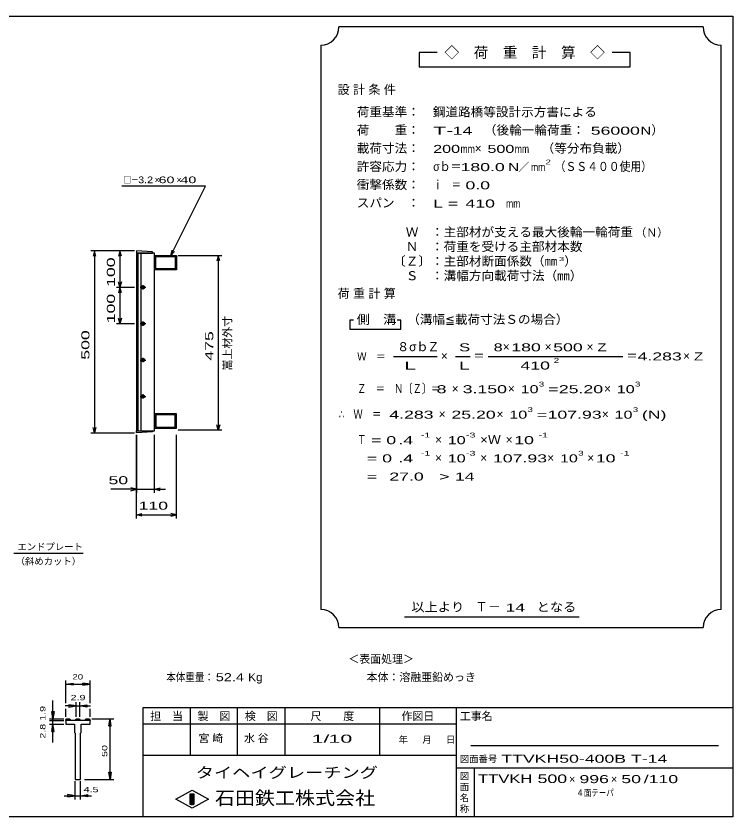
# Model space of a CAD drawing. Units: millimetres, scale not verified. Extents: x -1820 to 1736, y -1282 to 1048.
# Drawn here: x -232 to 1736, y -1152 to 1048 of the extents above; entities that cross this region are included whole.
import ezdxf
from ezdxf.enums import TextEntityAlignment as Align

# ---------------------------------------------------------------- set-up
doc = ezdxf.new("R2010")
doc.units = ezdxf.units.MM
doc.header["$LTSCALE"] = 10
for name, color, linetype, lineweight in [('0_2', 150, 'Continuous', 25), ('16', 3, 'Continuous', 25), ('22', 2, 'Continuous', 25), ('32', 4, 'Continuous', 25)]:
    doc.layers.add(name, color=color, linetype=linetype, lineweight=lineweight)
doc.styles.add('ベクトル', font='')
doc.styles.get('ベクトル').set_extended_font_data('ベクトル')

msp = doc.modelspace()

# ---------------------------------------------------------------- linework, layer by layer
at = {"layer": '0_2'}
for p, q in [((-1724, 1048.5), (1736, 1048.5)), ((1736, 1048.5), (1736, -1151.5)), ((1736, -851.5), (116, -851.5)), ((116, -851.5), (116, -1151.5)), ((246, -851.5), (246, -981.5)), ((376, -981.5), (376, -851.5)), ((506, -851.5), (506, -981.5)), ((766, -981.5), (766, -851.5)), ((976, -851.5), (976, -1151.5)), ((976, -896.5), (116, -896.5)), ((1696, -956.5), (1016, -956.5)), ((116, -981.5), (976, -981.5)), ((976, -1016.5), (1736, -1016.5)), ((1026, -1151.5), (1026, -1016.5)), ((206, -1102.5), (251, -1077.5)), ((251, -1077.5), (296, -1102.5)), ((246, -1087.5), (256, -1087.5)), ((246, -1117.5), (246, -1087.5)), ((246, -1087.5), (248, -1087.5)), ((248, -1087.5), (248, -1117.5)), ((250, -1117.5), (250, -1087.5)), ((250, -1087.5), (252, -1087.5)), ((252, -1087.5), (252, -1117.5)), ((254, -1117.5), (254, -1087.5)), ((254, -1087.5), (256, -1087.5)), ((256, -1087.5), (256, -1117.5)), ((256, -1087.5), (256, -1117.5)), ((251, -1127.5), (206, -1102.5)), ((256, -1117.5), (246, -1117.5)), ((248, -1117.5), (250, -1117.5)), ((296, -1102.5), (251, -1127.5)), ((252, -1117.5), (254, -1117.5)), ((1736, -1151.5), (-1724, -1151.5))]:
    msp.add_line(p, q, dxfattribs=at)
at = {"layer": '16'}
for p, q in [((142, 400.5), (98, 403.5)), ((98, 403.5), (98, 397.5)), ((98, 397.5), (142, 397.5)), ((98, 397.5), (98, -90.5)), ((148, 397.5), (98, 397.5)), ((99.5, 397.5), (99.5, -90.5)), ((102.5, -90.5), (102.5, 397.5)), ((110, 397.5), (110, -90.5)), ((142, 397.5), (142, 400.5)), ((148, -90.5), (148, 397.5)), ((148, 391), (208, 391)), ((148, 351), (148, 391)), ((151.2, 387.8), (204.8, 387.8)), ((151.2, 354.2), (151.2, 387.8)), ((204.8, 387.8), (204.8, 354.2)), ((208, 391), (208, 351)), ((204.8, 354.2), (151.2, 354.2)), ((208, 351), (148, 351)), ((116, 309.5), (116, 297.5)), ((108, 303.5), (124, 303.5)), ((118, 306.5), (114, 306.5)), ((114, 300.5), (118, 300.5)), ((108, 203.5), (124, 203.5)), ((118, 206.5), (114, 206.5)), ((114, 200.5), (118, 200.5)), ((116, 209.5), (116, 197.5)), ((108, 103.5), (124, 103.5)), ((118, 106.5), (114, 106.5)), ((114, 100.5), (118, 100.5)), ((116, 109.5), (116, 97.5)), ((108, 3.5), (124, 3.5)), ((118, 6.5), (114, 6.5)), ((114, 0.5), (118, 0.5)), ((116, 9.5), (116, -2.5)), ((208, -44), (148, -44)), ((148, -44), (148, -84)), ((208, -84), (208, -44)), ((204.8, -47.2), (151.2, -47.2)), ((151.2, -47.2), (151.2, -80.8)), ((204.8, -80.8), (204.8, -47.2)), ((148, -84), (208, -84)), ((151.2, -80.8), (204.8, -80.8)), ((98, -90.5), (142, -90.5)), ((98, -96.5), (98, -90.5)), ((98, -90.5), (148, -90.5)), ((142, -93.5), (98, -96.5)), ((142, -90.5), (142, -93.5))]:
    msp.add_line(p, q, dxfattribs=at)
for centre, radius, start, end in [((114, 303.5), 3, 90, 270), ((116, 303.5), 4, 46.6, 133.4), ((116, 303.5), 4, 226.6, 313.4), ((118, 303.5), 3, 270, 90), ((114, 203.5), 3, 90, 270), ((116, 203.5), 4, 46.6, 133.4), ((116, 203.5), 4, 226.6, 313.4), ((118, 203.5), 3, 270, 90), ((114, 103.5), 3, 90, 270), ((116, 103.5), 4, 46.6, 133.4), ((116, 103.5), 4, 226.6, 313.4), ((118, 103.5), 3, 270, 90), ((114, 3.5), 3, 90, 270), ((116, 3.5), 4, 46.6, 133.4), ((116, 3.5), 4, 226.6, 313.4), ((118, 3.5), 3, 270, 90)]:
    msp.add_arc(centre, radius, start, end, dxfattribs=at)
at = {"layer": '22', "color": 4}
for p, q in [((1654, 1018.5), (654, 1018.5)), ((604, 968.5), (604, -581.5)), ((1704, -581.5), (1704, 968.5)), ((924, 948.5), (874, 948.5)), ((874, 948.5), (874, 908.5)), ((1454, 948.5), (1404, 948.5)), ((1454, 908.5), (1454, 948.5)), ((874, 908.5), (1454, 908.5)), ((288, 581), (58, 581)), ((193, 391), (288, 581)), ((93, 403.5), (-27, 403.5)), ((-17, 403.5), (-21, 388.5)), ((-13, 388.5), (-17, 403.5)), ((-17, 403.5), (-17, -96.5)), ((93, 403.5), (43, 403.5)), ((53, 403.5), (49, 388.5)), ((57, 388.5), (53, 403.5)), ((53, 403.5), (53, 303.5)), ((193, 391), (196, 405.6)), ((193, 391), (203, 402)), ((213, 391), (333, 391)), ((323, 391), (319, 376)), ((327, 376), (323, 391)), ((323, 391), (323, -89)), ((53, 303.5), (49, 318.5)), ((57, 318.5), (53, 303.5)), ((43, 303.5), (93, 303.5)), ((53, 303.5), (49, 288.5)), ((57, 288.5), (53, 303.5)), ((53, 303.5), (53, 203.5)), ((43, 203.5), (93, 203.5)), ((53, 203.5), (49, 218.5)), ((57, 218.5), (53, 203.5)), ((694, 213.5), (684, 213.5)), ((684, 213.5), (684, 188.5)), ((824, 213.5), (814, 213.5)), ((824, 188.5), (824, 213.5)), ((684, 188.5), (824, 188.5)), ((804, 113.5), (924, 113.5)), ((974, 113.5), (1014, 113.5)), ((1064, 113.5), (1434, 113.5)), ((-17, -96.5), (-21, -81.5)), ((-13, -81.5), (-17, -96.5)), ((323, -89), (319, -74)), ((327, -74), (323, -89)), ((-27, -96.5), (93, -96.5)), ((98, -101.5), (98, -261.5)), ((98, -331.5), (98, -101.5)), ((148, -261.5), (148, -101.5)), ((208, -331.5), (208, -101.5)), ((333, -89), (213, -89)), ((98, -251.5), (28, -251.5)), ((98, -251.5), (83, -247.5)), ((83, -255.5), (98, -251.5)), ((98, -251.5), (148, -251.5)), ((148, -251.5), (163, -247.5)), ((163, -255.5), (148, -251.5)), ((148, -251.5), (178, -251.5)), ((98, -321.5), (113, -317.5)), ((113, -325.5), (98, -321.5)), ((98, -321.5), (208, -321.5)), ((208, -321.5), (193, -317.5)), ((193, -325.5), (208, -321.5)), ((-238.5, -426.9), (-48.5, -426.9)), ((834, -601.5), (1314, -601.5)), ((654, -631.5), (1654, -631.5))]:
    msp.add_line(p, q, dxfattribs=at)
for centre, start, end in [((604, 1018.5), 270, 0), ((1704, 1018.5), 180, 270), ((604, -631.5), 0, 90), ((1704, -631.5), 90, 180)]:
    msp.add_arc(centre, 50, start, end, dxfattribs=at)
at = {"layer": '32'}
for p, q in [((-96, -838.5), (-96, -776.5)), ((-96, -786.5), (-76, -783.5)), ((-76, -789.5), (-96, -786.5)), ((-96, -786.5), (-29.33, -786.5)), ((-76, -789.5), (-76, -783.5)), ((-29.33, -786.5), (-49.33, -783.5)), ((-49.33, -789.5), (-49.33, -783.5)), ((-49.33, -789.5), (-29.33, -786.5)), ((-29.33, -838.5), (-29.33, -776.5)), ((-131, -881.5), (-131, -831.5)), ((-67.5, -846.5), (-97.5, -846.5)), ((-96, -876.5), (-96, -854.5)), ((-67.5, -846.5), (-87.5, -843.5)), ((-87.5, -843.5), (-87.5, -849.5)), ((-87.5, -849.5), (-67.5, -846.5)), ((-67.5, -876.5), (-67.5, -836.5)), ((-67.5, -846.5), (-57.83, -846.5)), ((-57.83, -836.5), (-57.83, -876.5)), ((-57.83, -846.5), (-37.83, -843.5)), ((-37.83, -849.5), (-57.83, -846.5)), ((-57.83, -846.5), (-27.83, -846.5)), ((-37.83, -843.5), (-37.83, -849.5)), ((-29.33, -876.5), (-29.33, -854.5)), ((-131, -881.5), (-134, -861.5)), ((-134, -861.5), (-128, -861.5)), ((-128, -861.5), (-131, -881.5)), ((-141, -881.5), (-101, -881.5)), ((-141, -886.5), (-101, -886.5)), ((-141, -896.5), (-101, -896.5)), ((-134, -916.5), (-131, -896.5)), ((-131, -896.5), (-131, -881.5)), ((-128, -916.5), (-131, -896.5)), ((-131, -946.5), (-131, -896.5)), ((-96, -886.5), (-94.33, -881.5)), ((-96, -886.5), (-96, -896.5)), ((-29.33, -886.5), (-96, -886.5)), ((-96, -896.5), (-71.83, -896.5)), ((-94.33, -881.5), (-84.67, -881.5)), ((-84.67, -881.5), (-83, -886.5)), ((-71.83, -896.5), (-71.83, -919.83)), ((-69.17, -886.5), (-67.5, -881.5)), ((-67.5, -881.5), (-57.83, -881.5)), ((-57.83, -881.5), (-56.17, -886.5)), ((-53.5, -919.83), (-53.5, -896.5)), ((-53.5, -896.5), (-29.33, -896.5)), ((-42.33, -886.5), (-40.67, -881.5)), ((-40.67, -881.5), (-31, -881.5)), ((-31, -881.5), (-29.33, -886.5)), ((-29.33, -896.5), (-29.33, -886.5)), ((-24.33, -881.5), (35.67, -881.5)), ((22.67, -901.5), (25.67, -881.5)), ((22.67, -901.5), (28.67, -901.5)), ((28.67, -901.5), (25.67, -881.5)), ((25.67, -1048.17), (25.67, -881.5)), ((-134, -916.5), (-128, -916.5)), ((-71.83, -919.83), (-70.17, -921.5)), ((-70.17, -921.5), (-70.17, -1048.17)), ((-55.17, -921.5), (-53.5, -919.83)), ((-55.17, -1048.17), (-55.17, -921.5)), ((25.67, -1048.17), (22.67, -1028.17)), ((22.67, -1028.17), (28.67, -1028.17)), ((28.67, -1028.17), (25.67, -1048.17)), ((-70.17, -1048.17), (-55.17, -1048.17)), ((-70.17, -1103.17), (-70.17, -1053.17)), ((-55.17, -1103.17), (-55.17, -1053.17)), ((-44.33, -1048.17), (35.67, -1048.17)), ((-100.17, -1093.17), (-70.17, -1093.17)), ((-70.17, -1093.17), (-90.17, -1090.17)), ((-90.17, -1096.17), (-90.17, -1090.17)), ((-90.17, -1096.17), (-70.17, -1093.17)), ((-70.17, -1093.17), (-55.17, -1093.17)), ((-55.17, -1093.17), (-35.17, -1090.17)), ((-35.17, -1096.17), (-55.17, -1093.17)), ((-55.17, -1093.17), (-25.17, -1093.17)), ((-35.17, -1096.17), (-35.17, -1090.17))]:
    msp.add_line(p, q, dxfattribs=at)
msp.add_circle((-131, -886.5), 1, dxfattribs=at)

# ---------------------------------------------------------------- texts
at = {"layer": '0_2', "style": 'ベクトル'}
for s, height, p in [('担\u3000当', 21.99, (136, -874.5)), ('製\u3000図', 21.99, (266, -874.5)), ('検\u3000図', 21.99, (396, -874.5)), ('尺\u3000\u3000度', 21.99, (576, -874.5)), ('作図日', 21.99, (826, -874.5)), ('工事名', 21.99, (986, -874.5)), ('年', 18.33, (818, -939)), ('月', 18.33, (883, -939)), ('日', 18.33, (948, -939)), ('図面番号', 18.33, (986, -992)), ('図', 18.33, (986, -1039)), ('面', 18.33, (986, -1069)), ('名', 18.33, (986, -1099)), ('称', 18.33, (986, -1129))]:
    msp.add_text(s, height=height, dxfattribs=at).set_placement(p, align=Align.MIDDLE_LEFT)
at = {"layer": '0_2', "color": 222, "style": 'ベクトル'}
for s, height, width, p in [('タイヘイグレーチング', 29.33, 1.25, (261, -1029.5)), ('石田鉄工株式会社', 36.66, 1.1, (313.5, -1099.5))]:
    msp.add_text(s, height=height, dxfattribs=dict(at, width=width)).set_placement(p, align=Align.MIDDLE_LEFT)
at = {"layer": '22', "style": 'ベクトル'}
for s, height, p in [('◇\u3000荷\u3000重\u3000計\u3000算\u3000◇', 29.33, (944, 948.5)), ('）', 24.19, (1512, 735)), ('×', 24.19, (1027, 685)), ('／', 21.99, (1146.5, 633.5)), ('×', 18.33, (148, 598.5)), ('×', 18.33, (208, 598.5)), ('（Ｎ）', 21.99, (1468, 453.5)), ('）', 24.19, (1273, 375)), ('σｂ', 24.19, (847, 140)), ('８', 24.19, (814, 140)), ('Ｚ', 24.19, (897, 140)), ('×', 24.19, (1104, 140)), ('×', 24.19, (1219, 140)), ('×', 24.19, (1334, 140)), ('×', 24.19, (934, 115)), ('×', 24.19, (1599, 115)), ('×', 24.19, (964, 25)), ('×', 24.19, (1118, 25)), ('×', 24.19, (1382, 25)), ('×', 24.19, (928, -45)), ('×', 24.19, (1087, -45)), ('×', 24.19, (1376, -45)), ('×', 24.19, (918, -115)), ('×', 24.19, (1112, -115)), ('×', 24.19, (918, -165)), ('×', 24.19, (1042, -165)), ('×', 24.19, (1226, -165)), ('×', 24.19, (1336, -165)), ('エンドプレート', 18.33, (-228.5, -409.4)), ('（斜めカット）', 18.33, (-233.5, -449.4)), ('Ｔ－', 25.66, (1028, -574)), ('＜表面処理＞', 21.99, (680, -717.5)), ('本体：', 21.99, (730, -767.5)), ('溶融亜鉛めっき', 21.99, (820, -767.5)), ('×', 21.99, (1286, -1047.5)), ('×', 21.99, (1401, -1047.5))]:
    msp.add_text(s, height=height, dxfattribs=at).set_placement(p, align=Align.MIDDLE_LEFT)
for s, height, width, p in [('荷重基準：\u3000', 24.19, 1.05, (703, 785)), ('鋼道路橋等設計示方書による', 24.19, 1.05, (912, 785)), ('荷\u3000\u3000重：\u3000', 24.19, 1.05, (703, 735)), ('（後輪一輪荷重：', 24.19, 1.05, (1052, 735)), ('T-', 21.99, 2, (913, 733.5)), (' 14 ', 21.99, 1.65, (953, 733.5)), (' 56000', 21.99, 1.65, (1332, 733.5)), ('N', 21.99, 1.4, (1482, 733.5)), ('載荷寸法：\u3000', 24.19, 1.05, (703, 685)), ('200', 21.99, 1.5, (913, 683.5)), ('mm', 21.99, 0.8, (988, 683.5)), ('500', 21.99, 1.5, (1062, 683.5)), ('mm', 21.99, 0.8, (1137, 683.5)), ('\u3000（等分布負載）', 24.19, 1.05, (1176, 685)), ('許容応力：\u3000', 24.19, 1.05, (703, 635)), ('σｂ＝', 24.19, 0.9, (913, 635)), ('180.0', 21.99, 1.65, (988, 633.5)), ('N', 21.99, 1.4, (1119, 633.5)), ('mm', 21.99, 0.8, (1181.5, 633.5)), ('2', 13.2, 1.5, (1221.5, 647.5)), ('（ＳＳ４００使用）', 24.19, 0.9, (1246.5, 635)), ('□－', 18.33, 0.8, (63, 598.5)), ('3.2', 18.33, 1.2, (103, 598.5)), (' 60 ', 18.33, 1.6, (148, 598.5)), (' 40 ', 18.33, 1.6, (208, 598.5)), ('衝撃係数：\u3000', 24.19, 1.05, (703, 585)), ('ｉ\u3000＝', 24.19, 0.75, (913, 585)), (' 0.0', 21.99, 1.65, (988, 583.5)), ('スパン\u3000：\u3000', 24.19, 1.05, (703, 535)), ('L =', 21.99, 1.65, (913, 533.5)), (' 410 ', 21.99, 1.65, (988, 533.5)), ('mm', 21.99, 0.8, (1113, 533.5)), ('\u3000Ｗ\u3000：主部材が支える最大後輪一輪荷重', 24.19, 1.05, (803, 455)), ('\u3000Ｎ\u3000：荷重を受ける主部材本数', 24.19, 1.05, (803, 415)), ('〔Ｚ〕：主部材断面係数（㎜', 24.19, 1.05, (803, 375)), ('3', 11, 1.8, (1258, 381)), ('\u3000Ｓ\u3000：溝幅方向載荷寸法（㎜）', 24.19, 1.05, (803, 335)), ('側\u3000溝', 24.19, 1.1, (703, 215)), ('\u3000（溝幅≦載荷寸法Ｓの場合）', 24.19, 1.05, (807, 215)), ('S', 21.99, 1.55, (984, 138.5)), ('8', 21.99, 1.5, (1079, 138.5)), (' 180 ', 21.99, 1.65, (1114, 138.5)), (' 500 ', 21.99, 1.65, (1229, 138.5)), ('Z', 21.99, 1.4, (1364, 138.5)), ('Ｗ\u3000＝', 21.99, 0.85, (704, 113.5)), ('＝', 24.19, 0.9, (1024, 115)), ('＝', 24.19, 0.9, (1444, 115)), ('4.283', 21.99, 1.65, (1474, 113.5)), ('Z', 21.99, 1.4, (1629, 113.5)), ('L', 21.99, 1.8, (984, 88.5)), (' 410 ', 21.99, 1.65, (1139, 88.5)), ('2', 13.2, 1.5, (1244, 102.5)), ('3', 13.2, 1.5, (1203, 37.5)), ('3', 13.2, 1.5, (1467, 37.5)), ('Ｚ\u3000＝\u3000Ｎ〔Ｚ〕＝', 24.19, 0.75, (704, 25)), (' 8 ', 21.99, 1.65, (909, 23.5)), ('3.150', 21.99, 1.65, (994, 23.5)), ('10', 21.99, 1.5, (1153, 23.5)), ('=', 21.99, 1.7, (1228, 23.5)), ('25.20', 21.99, 1.65, (1258, 23.5)), ('10', 21.99, 1.5, (1417, 23.5)), ('∴\u3000Ｗ\u3000＝', 24.19, 0.75, (654, -45)), (' 4.283', 21.99, 1.65, (779, -46.5)), ('25.20', 21.99, 1.65, (963, -46.5)), ('10', 21.99, 1.5, (1122, -46.5)), ('3', 13.2, 1.5, (1172, -32.5)), ('=', 21.99, 1.7, (1197, -46.5)), ('107.93', 21.99, 1.65, (1227, -46.5)), ('10', 21.99, 1.5, (1411, -46.5)), ('3', 13.2, 1.5, (1461, -32.5)), ('(N)', 21.99, 1.65, (1486, -46.5)), ('Ｔ', 24.19, 0.75, (704, -115)), (' = 0', 21.99, 1.65, (729, -116.5)), (' .4 ', 21.99, 1.65, (804, -116.5)), ('-1', 13.2, 1.65, (879, -102.5)), ('10', 21.99, 1.5, (953, -116.5)), ('-3', 13.2, 1.65, (1003, -102.5)), ('×Ｗ', 24.19, 1.1, (1042, -115)), (' 10 ', 21.99, 1.65, (1122, -116.5)), ('-1', 13.2, 1.65, (1202, -102.5)), ('-1', 13.2, 1.65, (879, -152.5)), ('-3', 13.2, 1.65, (1003, -152.5)), ('3', 13.2, 1.5, (1311, -152.5)), ('-1', 13.2, 1.65, (1426, -152.5)), ('  = 0', 21.99, 1.65, (704, -166.5)), (' .4 ', 21.99, 1.65, (804, -166.5)), ('10', 21.99, 1.5, (953, -166.5)), ('107.93', 21.99, 1.65, (1077, -166.5)), ('10', 21.99, 1.5, (1261, -166.5)), (' 10 ', 21.99, 1.65, (1346, -166.5)), (' 50 ', 21.99, 1.65, (8, -226.5)), ('  =', 21.99, 1.65, (704, -216.5)), (' 27.0', 21.99, 1.65, (779, -216.5)), ('>', 21.99, 1.7, (929, -216.5)), (' 14 ', 21.99, 1.65, (959, -216.5)), (' 110 ', 21.99, 1.65, (90.5, -296.5)), ('以上より\u3000', 24.19, 1.1, (853, -575)), (' 14 ', 21.99, 1.65, (1098, -576.5)), ('となる', 24.19, 1.1, (1197, -575)), ('本体重量：', 21.99, 0.85, (180, -767.5)), (' 52.4', 21.99, 1.35, (305, -767.5)), ('Kg', 21.99, 1.1, (405, -767.5)), ('1/', 21.99, 2, (579, -936.5)), (' 10 ', 21.99, 2, (609, -936.5)), ('TTVKH50-400B T-14             ', 21.99, 1.65, (1100, -991.5)), ('TTVKH', 23.46, 1.45, (1036, -1046.5)), (' 500 ', 23.46, 1.55, (1186, -1046.5)), (' 996 ', 21.99, 1.65, (1301, -1047.5)), (' 50 ', 21.99, 1.65, (1416, -1047.5)), ('/', 21.99, 1.65, (1491, -1047.5)), (' 110 ', 21.99, 1.65, (1491, -1047.5)), ('４面テーパ', 18.33, 0.8, (1306, -1085))]:
    msp.add_text(s, height=height, dxfattribs=dict(at, width=width)).set_placement(p, align=Align.MIDDLE_LEFT)
at = {"layer": '22', "style": 'ベクトル', "width": 1.65}
for s, p in [(' 100 ', (28, 291)), (' 100 ', (28, 191)), (' 500 ', (-42, 91)), (' 475 ', (298, 88.5))]:
    msp.add_text(s, height=21.99, rotation=90, dxfattribs=at).set_placement(p, align=Align.MIDDLE_LEFT)
at = {"layer": '22', "style": 'ベクトル'}
msp.add_text('嵩上材外寸', height=21.99, rotation=90, dxfattribs=at).set_placement((348, 75), align=Align.MIDDLE_LEFT)
at = {"layer": '22', "attachment_point": 4, "style": 'ベクトル'}
for s, insert, char_height in [('\\T1.28;設計条件', (650.5, 845), 24.19), ('\\T1.28;荷重計算', (650.5, 285), 24.19), ('\\T1.5;\\W2;\\~L\\~', (809, 88.5), 21.99), ('\\T1.25;宮崎\u3000', (268.5, -936.5), 21.99), ('\\T1.25;水谷\u3000', (393.5, -936.5), 21.99)]:
    msp.add_mtext(s, dxfattribs=dict(at, insert=insert, char_height=char_height))
at = {"layer": '32', "color": 2, "style": 'ベクトル'}
for s, width, p in [('20', 1.35, (-77.67, -766.5)), ('2.9', 1.5, (-82.67, -823.5)), (' 4.5 ', 1.5, (-55.17, -1076.17))]:
    msp.add_text(s, height=14.66, dxfattribs=dict(at, width=width)).set_placement(p, align=Align.MIDDLE_LEFT)
at = {"layer": '32', "color": 2, "style": 'ベクトル', "width": 1.5}
for s, p in [('2.8 1.9', (-159, -936.5)), (' 50 ', (10.67, -994.83))]:
    msp.add_text(s, height=14.66, rotation=90, dxfattribs=at).set_placement(p, align=Align.MIDDLE_LEFT)

doc.saveas('drawing.dxf')
